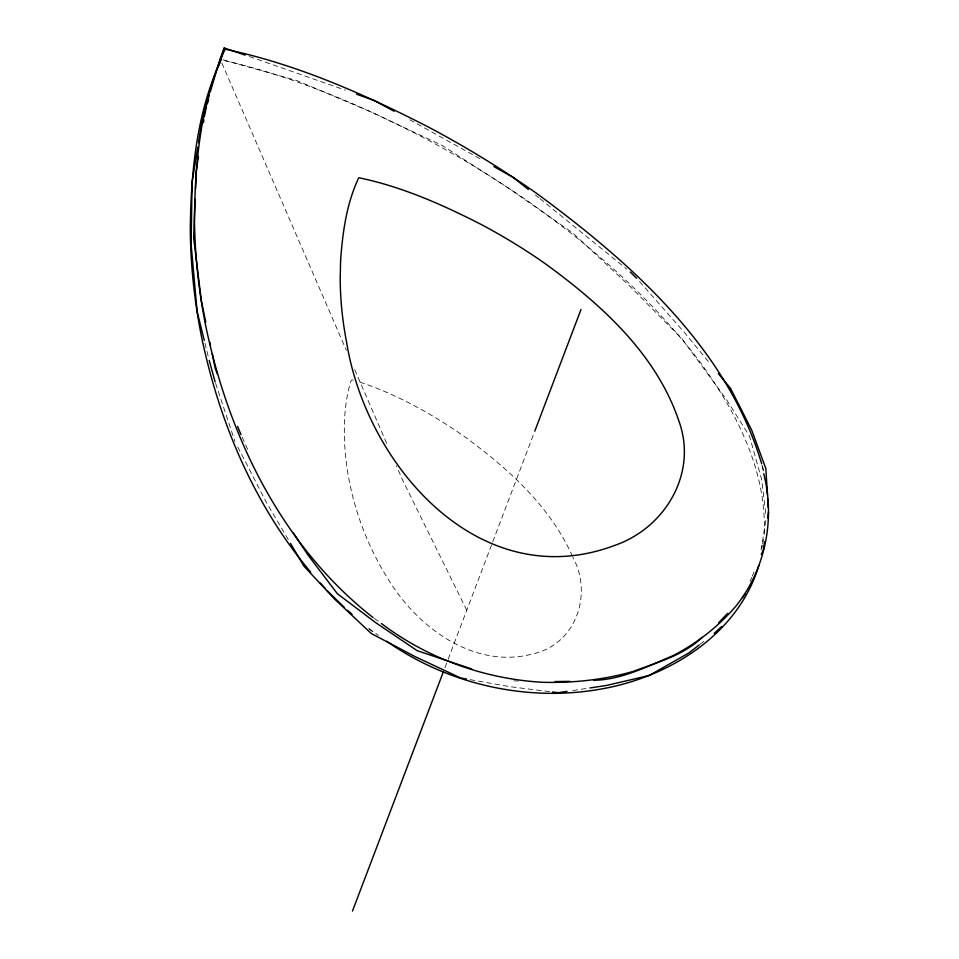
<?xml version="1.0" encoding="UTF-8"?>
<svg xmlns="http://www.w3.org/2000/svg" width="959" height="959" viewBox="0 0 959 959"><rect width="100%" height="100%" fill="white"/><g stroke="black" fill="none" stroke-linecap="round" stroke-linejoin="round"><path stroke-width="0.72" stroke-dasharray="4.79 3.6" d="M761.05 549.927L766.061 519.43M761.89 548.284L762.393 545.419M762.645 543.993L763.664 538.275M444.952 667.62L447.613 660.619M448.141 659.229L492.255 543.106M492.782 541.703L534.235 432.581M750.07 581.502L751.748 577.462M752.312 576.107L754.002 572.055M700.394 644.04L703.846 641.367M572.859 690.504L590.396 687.867M514 680.89L518.399 680.962M549.531 691.607L510.308 686.728L469.395 679.523M224.957 60.777C294.281 76.672 360.224 104.915 423.207 137.497A819.31 646.498 20.8 0 1 532.736 204.591C595.563 249.4 654.026 301.222 700.729 362.958C736.956 412.969 767.344 471.996 764.167 535.422M353.224 380.112C350.203 378.553 350.814 383.792 349.723 385.242C346.894 395.468 345.492 406.029 344.701 416.602C341.56 474.609 358.618 533.096 389.822 581.849C419.323 628.708 475.065 669.346 532.772 653.918C575.856 644.46 593.106 594.628 572.883 557.299M222.908 59.746L296.906 80.604L370.462 111.676L442.303 145.504L509.037 188.479L572.667 232.857L629.512 285.878L682.029 338.779L726.407 399.459L749.494 436.081L761.662 479.524L765.941 515.019M359.817 382.09C397.002 394.449 431.562 413.761 463.677 436.009C507.359 467.848 549.891 505.837 572.355 556.028M249.34 56.533L345.432 90.182M409.745 119.755L482.257 159.973M374.31 618.423L380.22 622.655M368.951 628.577L378.409 635.349M368.855 628.792L374.681 633.216M535.41 195.025L538.91 197.794M540.073 198.717L626.79 269.179M639.545 281.526L684.414 332.521L709.852 363.341M288.215 539.497L266.554 502.708L236.346 444.197M466.745 610.26L402.372 479.548L396.415 465.798M242.195 437.268L248.872 452.061M221.853 63.078L346.367 350.347M354.71 369.587L388.071 446.558M215.619 383.36L234.979 441.536M762.669 466.757L763.736 471.037M204.95 343.202L208.87 359.026M761.985 465.247L763.448 472.331"/><path stroke-width="1.44" d="M195.157 199.292L193.658 237.928L201.306 300.539L205.753 322.2M195.564 188.887L196.259 171.062L198.441 156.389M764.551 541.703L763.556 549.099L761.314 554.506M767.739 518.028L768.531 512.106M203.452 122.644L203.883 119.719M204.315 116.782L206.485 106.617M197.806 147.027L192.076 182.054L191.117 244.605L197.122 311.543L204.243 340.325M198.513 142.639L202.565 117.825L209.398 94.845M210.249 91.98L220.067 58.955L224.238 47.95L245.156 55.107M207.36 103.764L208.654 99.472M219.048 65.128L224.238 47.95M352.48 911.05L443.358 671.815M534.774 431.178L581.01 309.469M758.869 565.438C738.13 634.199 670.089 676.622 602.384 688.802C527.882 702.527 448.608 684.678 386.693 641.259M721.659 626.503L714.179 633.36M742.434 597.721L745.023 594.124M727.665 613.34L718.603 622.763M220.93 60.189C196.607 112.694 190.901 172.152 190.29 229.405A819.31 646.498 20.8 0 0 201.246 335.374C218.916 421.169 253.931 504.806 310.716 572.139M702.12 637.351C683.395 655.488 656.843 662.549 632.904 671.504C603.475 679.895 572.871 683.096 542.326 682.281C484.451 678.948 427.642 658.533 381.406 623.494M699.243 644.928L688.91 652.935L649.291 675.46L606.484 685.457L590.396 687.867M567.009 691.379L558.246 692.698L552.432 691.978M569.886 681.358L555.081 681.573M593.777 680.267C621.636 679.919 647.517 666.205 672.858 655.74C696.953 643.261 718.603 626.503 736.176 605.8C765.462 569.143 775.363 518.999 763.736 473.746M466.482 679.008L460.632 677.977L415.007 656.579L371.325 633.539L335.111 599.567L303.919 566.146L290.457 543.309M471.828 669.01L417.237 650.705L375.508 622.535L337.34 593.705L308.091 555.153L293.406 533.132M356.556 94.174L374.645 100.671L394.149 111.268M493.873 166.542L513.221 177.475L528.397 189.486M373.123 617.584C281.862 546.21 228.35 436.141 205.43 324.382A819.31 646.498 20.8 0 1 194.461 218.4C195.073 161.16 200.791 101.69 225.113 49.197C296.019 63.989 363.137 93.67 427.378 126.504A819.31 646.498 20.8 0 1 536.908 193.586C631.19 262.958 727.186 348.021 761.698 463.832M630.243 272.032L636.608 278.206M344.281 607.323L327.271 590.816M347.59 610.332L352.001 614.335M320.462 583.12L325.329 588.622M718.339 373.614L730.59 388.455L751.724 430.207L765.833 468.531L767.452 494.676M240.973 434.571L237.556 426.395M217.357 373.938L215.224 368.412L212.263 353.979M215.14 381.946L209.23 360.464M209.901 342.423L210.489 345.312M767.727 499.04L768.255 507.755M340.589 260.752L340.193 278.949A488.886 385.77 20.8 0 0 346.619 342.315C366.398 465.451 479.704 596.186 614.755 545.383C664.803 528.109 697.577 473.806 679.2 421.924C656.819 354.422 601.413 304.566 545.491 263.857A488.886 385.77 20.8 0 0 479.932 223.807C441.452 204.207 401.246 186.514 358.786 177.727C346.511 203.476 342.591 232.546 340.589 260.752"/></g></svg>
